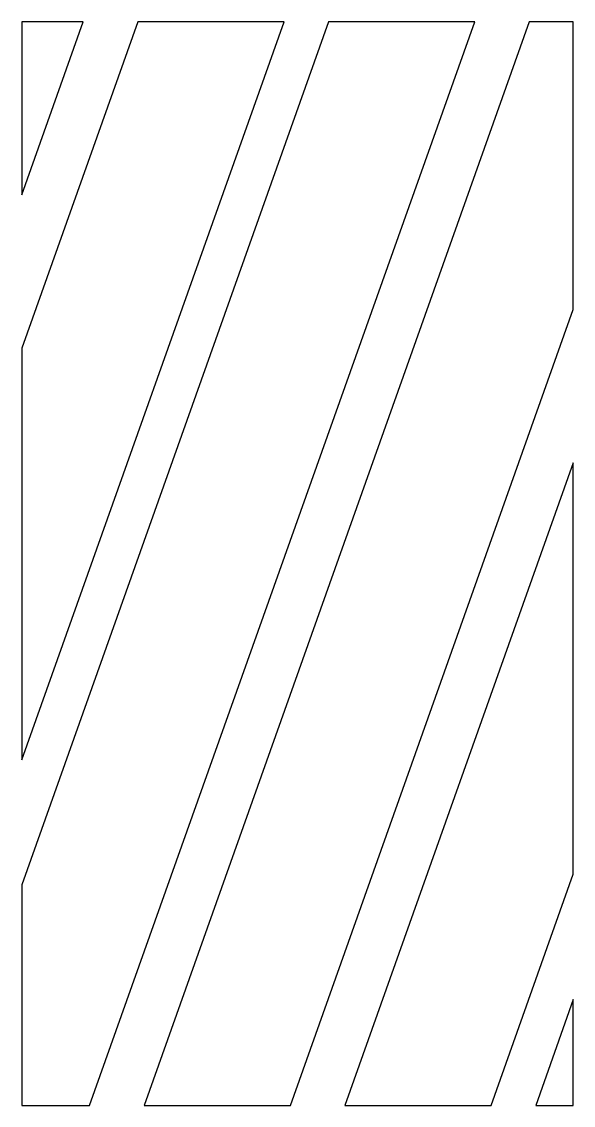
# Model space of a CAD drawing. Extents: x -28 to 28, y 30 to 140.
import ezdxf

# ---------------------------------------------------------------- set-up
doc = ezdxf.new("R2010")
doc.units = 0
doc.layers.add('HASH', color=18, linetype='CONTINUOUS')

msp = doc.modelspace()

# ---------------------------------------------------------------- linework, layer by layer
at = {"layer": 'HASH'}
for points in [[(-21.75, 139.92), (-28, 139.92), (-28, 122.35)], [(-28, 65.01), (-1.37, 139.92), (-16.22, 139.92), (-28, 106.78)], [(-21.11, 29.92), (18, 139.92), (3.15, 139.92), (-28, 52.31), (-28, 29.92)], [(23.53, 139.92), (-15.57, 29.92), (-0.72, 29.92), (28, 110.72), (28, 139.92)], [(28, 95.15), (4.81, 29.92), (19.66, 29.92), (28, 53.38)], [(28, 40.67), (24.18, 29.92), (28, 29.92)]]:
    msp.add_lwpolyline(points, close=True, dxfattribs=at)

doc.saveas('drawing.dxf')
